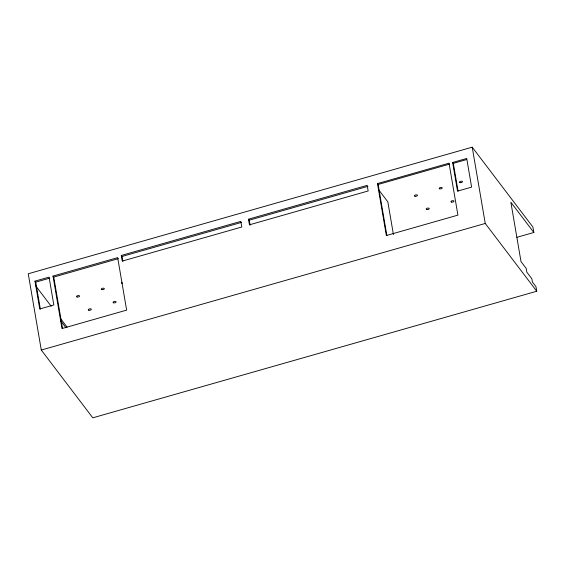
<?xml version="1.0" encoding="UTF-8"?>
<svg xmlns="http://www.w3.org/2000/svg" width="565" height="565" viewBox="0 0 565 565"><rect width="100%" height="100%" fill="white"/><g stroke="black" fill="none" stroke-linecap="round" stroke-linejoin="round"><path stroke-width="0.85" d="M533.84 232.476L532.915 227.066L472.213 147.175L28.25 273.764L41.287 350.046L92.787 417.825L536.75 291.236L535.973 286.688L532.4 281.984L531.856 278.771L526.855 272.196L526.213 268.446L521.008 261.595L510.859 202.235L533.84 232.476L516.862 237.321M121.27 255.472L240.838 221.374L241.806 227.003L122.238 261.094L121.27 255.472L122.033 256.468L122.852 261.284M248.487 219.199L367.186 185.348L368.154 190.97L249.448 224.821L248.487 219.199L249.243 220.195L250.069 225.018M34.981 281.137L49.063 277.118L53.823 304.966L39.741 308.984L34.981 281.137L35.736 282.133L40.355 309.133M52.997 276.073L117.668 257.633L126.645 310.121L61.973 328.562L52.997 276.073L53.76 277.069L62.581 328.696M377.469 183.59L449.034 163.179L457.918 215.131L386.347 235.534L377.469 183.59L378.14 184.472L386.877 235.556M122.033 256.468L241.601 222.377M249.243 220.195L367.949 186.344M452.636 162.48L466.718 158.461L471.613 187.114L457.53 191.132L452.636 162.48L453.307 163.363L458.06 191.147M35.736 282.133L49.819 278.114M378.14 184.472L449.712 164.069M53.76 277.069L118.431 258.629M453.307 163.363L466.563 159.584M41.287 350.046L485.25 223.458L536.75 291.236M378.783 189.946L387.837 201.86L393.424 234.553M249.44 223.514L250.5 224.905M35.877 286.088L51.196 306.244M60.702 318.752L67.037 327.093M60.66 320.736L65.921 327.672M472.213 147.175L485.25 223.458M122.308 283.397A1.554 0.706 -9.7 0 1 122.125 282.232M451.576 202.101A1.554 0.706 -9.7 0 0 454.02 201.288A1.554 0.706 -9.7 0 0 451.901 200.822A1.554 0.706 -9.7 0 0 451.576 202.101M415.028 196.267A1.554 0.706 -9.7 0 0 417.471 195.455A1.554 0.706 -9.7 0 0 415.353 194.989A1.554 0.706 -9.7 0 0 415.028 196.267M426.794 209.502A1.554 0.706 -9.7 0 0 429.245 208.69A1.554 0.706 -9.7 0 0 427.126 208.224A1.554 0.706 -9.7 0 0 426.794 209.502M439.803 188.865A1.554 0.706 -9.7 0 0 442.254 188.053A1.554 0.706 -9.7 0 0 440.135 187.587A1.554 0.706 -9.7 0 0 439.803 188.865M460.044 182.622A1.554 0.706 -9.7 0 0 462.495 181.81A1.554 0.706 -9.7 0 0 460.376 181.351A1.554 0.706 -9.7 0 0 460.044 182.622M113.671 302.847A1.554 0.706 -9.7 0 0 116.115 302.035A1.554 0.706 -9.7 0 0 113.996 301.569A1.554 0.706 -9.7 0 0 113.671 302.847M88.889 310.241A1.554 0.706 -9.7 0 0 91.339 309.429A1.554 0.706 -9.7 0 0 89.221 308.97A1.554 0.706 -9.7 0 0 88.889 310.241M101.898 289.605A1.554 0.706 -9.7 0 0 104.348 288.793A1.554 0.706 -9.7 0 0 102.223 288.327A1.554 0.706 -9.7 0 0 101.898 289.605M77.123 297.006A1.554 0.706 -9.7 0 0 79.566 296.194A1.554 0.706 -9.7 0 0 77.447 295.728A1.554 0.706 -9.7 0 0 77.123 297.006"/></g></svg>
